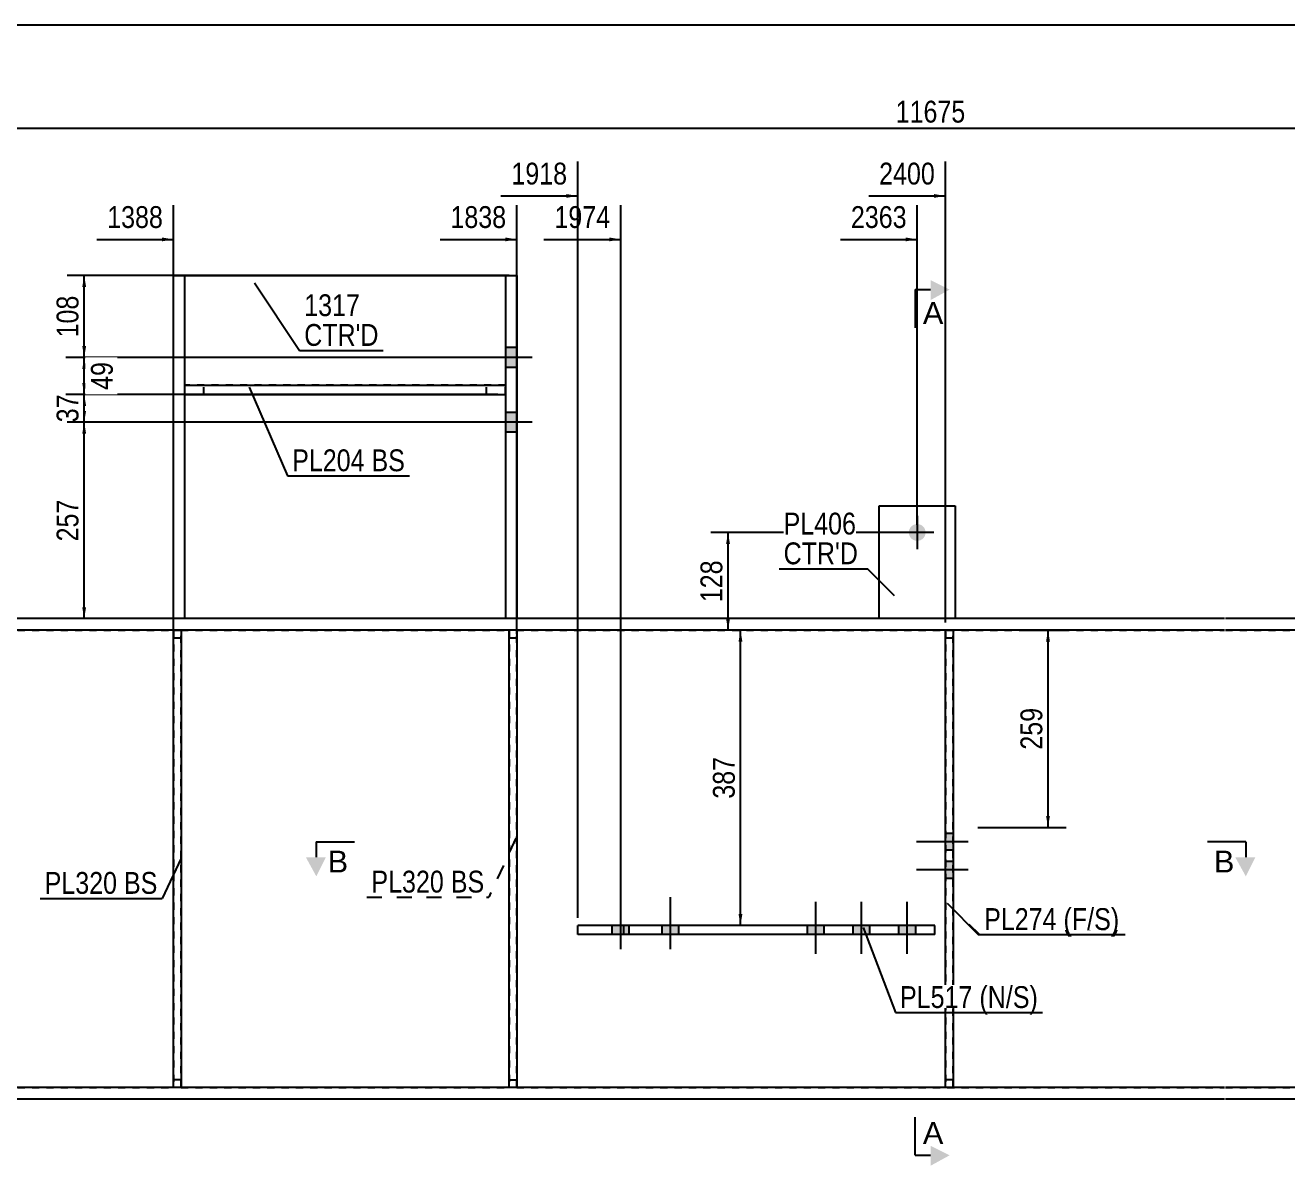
# Model space of a CAD drawing. Header units: millimetres. Extents: x -321 to 91, y -143 to 144.
# Drawn here: x -233.1 to -67.7, y -5.3 to 144.3 of the extents above; entities that cross this region are included whole.
import ezdxf

# ---------------------------------------------------------------- set-up
doc = ezdxf.new("R2010")
doc.units = ezdxf.units.MM
doc.linetypes.add('DXK_LINE_DOT1', pattern=[1.8814, 0.9407, -0.9407])
doc.linetypes.add('DXK_LINE_DOT2', pattern=[3.9198, 1.9599, -1.9599])
doc.styles.add('Arial', font='ARIAL.TTF', dxfattribs={"height": 0.2})
doc.styles.add('Arial Narrow', font='ARIALN.TTF', dxfattribs={"height": 0.2})

# ---------------------------------------------------------------- blocks, each defined once
blk = doc.blocks.new('Unknown-623360948-1210')
at = {"color": 5, "linetype": 'Continuous'}
blk.add_line((91.24, 144.32), (-318.76, 144.32), dxfattribs=at)
blk = doc.blocks.new('Part-623360948-1263 - 1231')
at = {"color": 7, "linetype": 'DXK_LINE_DOT1'}
for p, q in [((-168.7, 65), (-169.7, 65)), ((-169.7, 65), (-169.7, 5)), ((-168.7, 5), (-168.7, 65)), ((-169.7, 64), (-168.7, 64)), ((-169.7, 6), (-168.7, 6)), ((-168.7, 5), (-169.7, 5))]:
    blk.add_line(p, q, dxfattribs=at)
blk = doc.blocks.new('Bolt-623360948-1239 - 1231')
at = {"linetype": 'Continuous'}
for points in [[(-170.16, 102.05), (-170.16, 99.45), (-168.7, 99.45), (-168.7, 102.05)], [(-170.16, 93.55), (-170.16, 90.95), (-168.7, 90.95), (-168.7, 93.55)]]:
    blk.add_hatch(color=3, dxfattribs=at).paths.add_polyline_path(points)
at = {"color": 3, "linetype": 'Continuous'}
for p, q in [((-168.7, 102.05), (-170.16, 102.05)), ((-166.7, 100.75), (-174.2, 100.75)), ((-168.7, 99.45), (-170.16, 99.45)), ((-168.7, 93.55), (-170.16, 93.55)), ((-166.7, 92.25), (-174.2, 92.25)), ((-168.7, 90.95), (-170.16, 90.95))]:
    blk.add_line(p, q, dxfattribs=at)
blk = doc.blocks.new('Part-623360948-1285 - 1231')
at = {"color": 2, "linetype": 'Continuous'}
for p, q in [((-213.7, 5), (-213.7, 65)), ((-212.7, 65), (-212.7, 5))]:
    blk.add_line(p, q, dxfattribs=at)
at = {"color": 7, "linetype": 'DXK_LINE_DOT1'}
for p, q in [((-213.7, 65), (-212.7, 65)), ((-213.7, 64), (-212.7, 64)), ((-212.7, 6), (-213.7, 6)), ((-212.7, 5), (-213.7, 5))]:
    blk.add_line(p, q, dxfattribs=at)
blk = doc.blocks.new('Bolt-623360948-4975 - 1231')
at = {"linetype": 'Continuous'}
blk.add_hatch(color=3, dxfattribs=at).paths.add_polyline_path([(-116.2, 76.7, -1), (-116.2, 78.9, -1)])
at = {"color": 3, "linetype": 'Continuous'}
for p, q in [((-116.2, 80), (-116.2, 75.6)), ((-114, 77.8), (-118.4, 77.8))]:
    blk.add_line(p, q, dxfattribs=at)
blk = doc.blocks.new('Bolt-623360948-1240 - 1231')
at = {"linetype": 'Continuous'}
for points in [[(-170.16, 102.05), (-170.16, 99.45), (-168.7, 99.45), (-168.7, 102.05)], [(-170.16, 93.55), (-170.16, 90.95), (-168.7, 90.95), (-168.7, 93.55)]]:
    blk.add_hatch(color=3, dxfattribs=at).paths.add_polyline_path(points)
at = {"color": 3, "linetype": 'Continuous'}
for p, q in [((-168.7, 102.05), (-170.16, 102.05)), ((-166.7, 100.75), (-174.2, 100.75)), ((-168.7, 99.45), (-170.16, 99.45)), ((-168.7, 93.55), (-170.16, 93.55)), ((-166.7, 92.25), (-174.2, 92.25)), ((-168.7, 90.95), (-170.16, 90.95))]:
    blk.add_line(p, q, dxfattribs=at)
blk = doc.blocks.new('Part-623360948-4972 - 1231')
at = {"color": 2, "linetype": 'Continuous'}
for p, q in [((-121.2, 66.5), (-121.2, 81.3)), ((-121.2, 81.3), (-111.2, 81.3)), ((-111.2, 81.3), (-111.2, 66.5))]:
    blk.add_line(p, q, dxfattribs=at)
at = {"color": 7, "linetype": 'DXK_LINE_DOT1'}
blk.add_line((-111.2, 66.5), (-121.2, 66.5), dxfattribs=at)
blk = doc.blocks.new('Part-623360948-1290 - 1231')
at = {"color": 7, "linetype": 'DXK_LINE_DOT1'}
for p, q in [((-213.7, 65), (-213.7, 5)), ((-212.7, 5), (-212.7, 65))]:
    blk.add_line(p, q, dxfattribs=at)
blk = doc.blocks.new('Part-623360948-1334 - 1231')
at = {"color": 2, "linetype": 'Continuous'}
for p, q in [((-75.9, 5), (-247.3, 5)), ((-42.2, 5), (-75.8, 5)), ((-75.9, 3.5), (-247.3, 3.5)), ((-42.2, 3.5), (-75.8, 3.5))]:
    blk.add_line(p, q, dxfattribs=at)
blk = doc.blocks.new('Part-623360948-1502 - 1231')
at = {"color": 2, "linetype": 'Continuous'}
for p, q in [((-169.7, 5), (-169.7, 65)), ((-168.7, 65), (-168.7, 5))]:
    blk.add_line(p, q, dxfattribs=at)
blk = doc.blocks.new('Part-623360948-1400 - 1231')
at = {"color": 2, "linetype": 'Continuous'}
for p, q in [((-75.9, 66.5), (-247.3, 66.5)), ((-42.2, 66.5), (-75.8, 66.5)), ((-75.9, 65), (-247.3, 65)), ((-42.2, 65), (-75.8, 65))]:
    blk.add_line(p, q, dxfattribs=at)
blk = doc.blocks.new('Part-623360948-1422 - 1231')
at = {"color": 7, "linetype": 'DXK_LINE_DOT1'}
for p, q in [((-170.16, 97.1), (-212.24, 97.1)), ((-212.24, 97.1), (-212.24, 95.9)), ((-209.74, 95.9), (-209.74, 97.1)), ((-172.66, 95.9), (-172.66, 97.1)), ((-170.16, 95.9), (-170.16, 97.1)), ((-212.24, 95.9), (-170.16, 95.9))]:
    blk.add_line(p, q, dxfattribs=at)
blk = doc.blocks.new('Part-623360948-1444 - 1231')
at = {"color": 2, "linetype": 'Continuous'}
for p, q in [((-212.24, 97.1), (-170.16, 97.1)), ((-212.24, 95.9), (-170.16, 95.9))]:
    blk.add_line(p, q, dxfattribs=at)
blk = doc.blocks.new('Part-623360948-1604 - 1231')
at = {"color": 2, "linetype": 'Continuous'}
for p, q in [((-112.5, 5), (-112.5, 65)), ((-111.5, 65), (-111.5, 5))]:
    blk.add_line(p, q, dxfattribs=at)
at = {"color": 7, "linetype": 'DXK_LINE_DOT1'}
for p, q in [((-112.5, 64), (-111.5, 64)), ((-111.5, 6), (-112.5, 6))]:
    blk.add_line(p, q, dxfattribs=at)
blk = doc.blocks.new('Bolt-623360948-1734 - 1231')
at = {"linetype": 'Continuous'}
for points in [[(-156.17, 25.06), (-153.97, 25.06), (-153.97, 26.26), (-156.17, 26.26)], [(-149.65, 25.06), (-147.45, 25.06), (-147.45, 26.26), (-149.65, 26.26)]]:
    blk.add_hatch(color=3, dxfattribs=at).paths.add_polyline_path(points)
at = {"color": 3, "linetype": 'Continuous'}
for p, q in [((-155.07, 23.16), (-155.07, 29.96)), ((-148.55, 23.16), (-148.55, 29.96)), ((-156.17, 25.06), (-156.17, 26.26)), ((-153.97, 25.06), (-153.97, 26.26)), ((-149.65, 25.06), (-149.65, 26.26)), ((-147.45, 25.06), (-147.45, 26.26))]:
    blk.add_line(p, q, dxfattribs=at)
blk = doc.blocks.new('Part-623360948-1728 - 1231')
at = {"color": 7, "linetype": 'DXK_LINE_DOT1'}
for p, q in [((-112.5, 65), (-112.5, 5)), ((-111.5, 5), (-111.5, 65))]:
    blk.add_line(p, q, dxfattribs=at)
blk = doc.blocks.new('Part-623360948-1553 - 1231')
at = {"color": 7, "linetype": 'DXK_LINE_DOT1'}
for p, q in [((-247.3, 65), (-213.7, 65)), ((-212.7, 65), (-169.7, 65)), ((-168.7, 65), (-75.9, 65)), ((-75.8, 65), (-12.2, 65)), ((-247.3, 5), (-213.7, 5)), ((-212.7, 5), (-169.7, 5)), ((-168.7, 5), (-75.9, 5)), ((-75.8, 5), (-12.2, 5))]:
    blk.add_line(p, q, dxfattribs=at)
blk = doc.blocks.new('Part-623360948-1582 - 1231')
at = {"color": 2, "linetype": 'Continuous'}
for p, q in [((-213.7, 66.5), (-213.7, 111.5)), ((-213.7, 111.5), (-168.7, 111.5)), ((-212.24, 111.5), (-212.24, 66.5)), ((-170.16, 111.5), (-170.16, 66.5)), ((-168.7, 111.5), (-168.7, 66.5))]:
    blk.add_line(p, q, dxfattribs=at)
at = {"color": 7, "linetype": 'DXK_LINE_DOT1'}
blk.add_line((-168.7, 66.5), (-213.7, 66.5), dxfattribs=at)
blk = doc.blocks.new('Part-623360948-1684 - 1231')
at = {"color": 2, "linetype": 'Continuous'}
for p, q in [((-160.71, 25.06), (-160.71, 26.26)), ((-113.89, 26.26), (-160.71, 26.26)), ((-113.89, 25.06), (-160.71, 25.06)), ((-154.65, 25.06), (-154.65, 26.26)), ((-113.89, 25.06), (-113.89, 26.26))]:
    blk.add_line(p, q, dxfattribs=at)
blk = doc.blocks.new('Bolt-623360948-1688 - 1231')
at = {"linetype": 'Continuous'}
for points in [[(-130.6, 25.06), (-128.4, 25.06), (-128.4, 26.26), (-130.6, 26.26)], [(-124.6, 25.06), (-122.4, 25.06), (-122.4, 26.26), (-124.6, 26.26)], [(-118.6, 25.06), (-116.4, 25.06), (-116.4, 26.26), (-118.6, 26.26)]]:
    blk.add_hatch(color=3, dxfattribs=at).paths.add_polyline_path(points)
at = {"color": 3, "linetype": 'Continuous'}
for p, q in [((-129.5, 22.56), (-129.5, 29.36)), ((-123.5, 22.56), (-123.5, 29.36)), ((-117.5, 22.56), (-117.5, 29.36)), ((-130.6, 25.06), (-130.6, 26.26)), ((-128.4, 25.06), (-128.4, 26.26)), ((-124.6, 25.06), (-124.6, 26.26)), ((-122.4, 25.06), (-122.4, 26.26)), ((-118.6, 25.06), (-118.6, 26.26)), ((-116.4, 25.06), (-116.4, 26.26))]:
    blk.add_line(p, q, dxfattribs=at)
blk = doc.blocks.new('Bolt-623360948-4973 - 1231')
at = {"linetype": 'Continuous'}
for points in [[(-112.5, 38.32), (-112.5, 36.12), (-111.5, 36.12), (-111.5, 38.32)], [(-112.5, 34.64), (-112.5, 32.44), (-111.5, 32.44), (-111.5, 34.64)]]:
    blk.add_hatch(color=3, dxfattribs=at).paths.add_polyline_path(points)
at = {"color": 3, "linetype": 'Continuous'}
for p, q in [((-111.5, 38.32), (-112.5, 38.32)), ((-109.5, 37.22), (-116.3, 37.22)), ((-111.5, 36.12), (-112.5, 36.12)), ((-109.5, 33.54), (-116.3, 33.54)), ((-111.5, 34.64), (-112.5, 34.64)), ((-111.5, 32.44), (-112.5, 32.44))]:
    blk.add_line(p, q, dxfattribs=at)
blk = doc.blocks.new('Bolt-623360948-4974 - 1231')
at = {"color": 3, "linetype": 'DXK_LINE_DOT2'}
for p, q in [((-111.5, 38.32), (-112.5, 38.32)), ((-109.5, 37.22), (-116.3, 37.22)), ((-111.5, 36.12), (-112.5, 36.12)), ((-109.5, 33.54), (-116.3, 33.54)), ((-111.5, 34.64), (-112.5, 34.64)), ((-111.5, 32.44), (-112.5, 32.44))]:
    blk.add_line(p, q, dxfattribs=at)
blk = doc.blocks.new('StraightDimension-623360948-2118 - 1231')
at = {"linetype": 'Continuous'}
for points in [[(-225.66, 94.4), (-225.41, 95.9), (-225.16, 94.4)], [(-225.16, 93.75), (-225.41, 92.25), (-225.66, 93.75)]]:
    blk.add_hatch(color=7, dxfattribs=at).paths.add_polyline_path(points)
at = {"color": 7, "linetype": 'Continuous'}
for p, q in [((-171.16, 95.9), (-227.66, 95.9)), ((-225.41, 92.25), (-225.41, 95.9)), ((-166.93, 92.25), (-227.66, 92.25))]:
    blk.add_line(p, q, dxfattribs=at)
at = {"color": 0}
blk.add_wipeout([(-225.56, 96.5), (-229.76, 96.5), (-229.76, 91.65), (-225.56, 91.65)], dxfattribs=at)
at = {"color": 3, "style": 'Arial Narrow'}
blk.add_text('37', height=2.863, rotation=90.0002, dxfattribs=at).set_placement((-226.16, 92.25))
blk = doc.blocks.new('StraightDimension-623360948-6103 - 1231')
at = {"linetype": 'Continuous'}
blk.add_hatch(color=7, dxfattribs=at).paths.add_polyline_path([(-117.7, 116.48), (-116.2, 116.23), (-117.7, 115.98)])
at = {"color": 7, "linetype": 'Continuous'}
for p, q in [((-116.2, 78.8), (-116.2, 120.73)), ((-126.26, 116.23), (-116.2, 116.23))]:
    blk.add_line(p, q, dxfattribs=at)
at = {"color": 0}
blk.add_wipeout([(-116.97, 117.13), (-116.97, 121.33), (-125.49, 121.33), (-125.49, 117.13)], dxfattribs=at)
at = {"color": 3, "style": 'Arial Narrow'}
blk.add_text('2363', height=2.863, dxfattribs=at).set_placement((-124.89, 117.73))
blk = doc.blocks.new('StraightDimension-623360948-6107 - 1231')
at = {"linetype": 'Continuous'}
blk.add_hatch(color=7, dxfattribs=at).paths.add_polyline_path([(-215.2, 116.48), (-213.7, 116.23), (-215.2, 115.98)])
at = {"color": 7, "linetype": 'Continuous'}
for p, q in [((-213.7, 61.88), (-213.7, 120.73)), ((-223.76, 116.23), (-213.7, 116.23))]:
    blk.add_line(p, q, dxfattribs=at)
at = {"color": 0, "linetype": 'Continuous'}
blk.add_wipeout([(-289.47, 117.58), (-289.47, 121.78), (-295.41, 121.78), (-295.41, 117.58)], dxfattribs=at)
at = {"color": 7, "linetype": 'Continuous'}
for p, q in [((-296, 76.5), (-296, 121.48)), ((-295.5, 117.23), (-296, 116.98)), ((-295.5, 116.73), (-296, 116.98)), ((-290.07, 116.98), (-296, 116.98))]:
    blk.add_line(p, q, dxfattribs=at)
at = {"color": 3, "linetype": 'Continuous', "style": 'Arial Narrow'}
blk.add_text('RD', height=2.863, dxfattribs=at).set_placement((-294.81, 118.18))
at = {"color": 0}
blk.add_wipeout([(-214.48, 117.13), (-214.48, 121.33), (-222.99, 121.33), (-222.99, 117.13)], dxfattribs=at)
at = {"color": 3, "style": 'Arial Narrow'}
blk.add_text('1388', height=2.863, dxfattribs=at).set_placement((-222.39, 117.73))
blk = doc.blocks.new('StraightDimension-623360948-1900 - 1231')
at = {"linetype": 'Continuous'}
for points in [[(-139.62, 63.5), (-139.37, 65), (-139.12, 63.5)], [(-139.12, 27.76), (-139.37, 26.26), (-139.62, 27.76)]]:
    blk.add_hatch(color=7, dxfattribs=at).paths.add_polyline_path(points)
at = {"color": 7, "linetype": 'Continuous'}
for p, q in [((-138.07, 65), (-141.62, 65)), ((-139.37, 26.26), (-139.37, 65)), ((-138.07, 26.26), (-141.62, 26.26))]:
    blk.add_line(p, q, dxfattribs=at)
at = {"color": 0}
blk.add_wipeout([(-139.52, 48.97), (-143.72, 48.97), (-143.72, 42.29), (-139.52, 42.29)], dxfattribs=at)
at = {"color": 3, "style": 'Arial Narrow'}
blk.add_text('387', height=2.863, rotation=90.0002, dxfattribs=at).set_placement((-140.12, 42.89))
blk = doc.blocks.new('StraightDimension-623360948-1915 - 1231')
at = {"linetype": 'Continuous'}
for points in [[(-99.3, 63.5), (-99.05, 65), (-98.8, 63.5)], [(-98.8, 40.62), (-99.05, 39.12), (-99.3, 40.62)]]:
    blk.add_hatch(color=7, dxfattribs=at).paths.add_polyline_path(points)
at = {"color": 7, "linetype": 'Continuous'}
for p, q in [((-102.1, 65), (-96.65, 65)), ((-99.05, 39.12), (-99.05, 65)), ((-108.25, 39.12), (-96.65, 39.12))]:
    blk.add_line(p, q, dxfattribs=at)
at = {"color": 0}
blk.add_wipeout([(-99.2, 55.4), (-103.4, 55.4), (-103.4, 48.72), (-99.2, 48.72)], dxfattribs=at)
at = {"color": 3, "style": 'Arial Narrow'}
blk.add_text('259', height=2.863, rotation=90.0002, dxfattribs=at).set_placement((-99.8, 49.32))
blk = doc.blocks.new('StraightDimension-623360948-6104 - 1231')
at = {"linetype": 'Continuous'}
blk.add_hatch(color=7, dxfattribs=at).paths.add_polyline_path([(-156.57, 116.48), (-155.07, 116.23), (-156.57, 115.98)])
at = {"color": 7, "linetype": 'Continuous'}
for p, q in [((-155.07, 27.26), (-155.07, 120.73)), ((-165.14, 116.23), (-155.07, 116.23))]:
    blk.add_line(p, q, dxfattribs=at)
at = {"color": 0}
blk.add_wipeout([(-155.85, 117.13), (-155.85, 121.33), (-164.36, 121.33), (-164.36, 117.13)], dxfattribs=at)
at = {"color": 3, "style": 'Arial Narrow'}
blk.add_text('1974', height=2.863, dxfattribs=at).set_placement((-163.76, 117.73))
blk = doc.blocks.new('StraightDimension-623360948-2079 - 1231')
at = {"color": 7, "linetype": 'Continuous'}
blk.add_line((-298, 130.8), (69.1, 130.8), dxfattribs=at)
at = {"color": 0}
blk.add_wipeout([(-109.28, 130.95), (-109.28, 135.15), (-119.62, 135.15), (-119.62, 130.95)], dxfattribs=at)
at = {"color": 3, "style": 'Arial Narrow'}
blk.add_text('11675', height=2.863, dxfattribs=at).set_placement((-119.02, 131.55))
blk = doc.blocks.new('StraightDimension-623360948-2090 - 1231')
at = {"linetype": 'Continuous'}
for points in [[(-225.66, 110), (-225.41, 111.5), (-225.16, 110)], [(-225.16, 102.25), (-225.41, 100.75), (-225.66, 102.25)]]:
    blk.add_hatch(color=7, dxfattribs=at).paths.add_polyline_path(points)
at = {"color": 7, "linetype": 'Continuous'}
for p, q in [((-169.7, 111.5), (-227.66, 111.5)), ((-225.41, 100.75), (-225.41, 111.5)), ((-166.93, 100.75), (-227.66, 100.75))]:
    blk.add_line(p, q, dxfattribs=at)
at = {"color": 0}
blk.add_wipeout([(-225.56, 109.47), (-229.76, 109.47), (-229.76, 102.78), (-225.56, 102.78)], dxfattribs=at)
at = {"color": 3, "style": 'Arial Narrow'}
blk.add_text('108', height=2.863, rotation=90.0002, dxfattribs=at).set_placement((-226.16, 103.38))
blk = doc.blocks.new('StraightDimension-623360948-2099 - 1231')
at = {"linetype": 'Continuous'}
for points in [[(-225.66, 99.25), (-225.41, 100.75), (-225.16, 99.25)], [(-225.16, 97.4), (-225.41, 95.9), (-225.66, 97.4)]]:
    blk.add_hatch(color=7, dxfattribs=at).paths.add_polyline_path(points)
at = {"color": 7, "linetype": 'Continuous'}
for p, q in [((-166.93, 100.75), (-227.81, 100.75)), ((-225.41, 95.9), (-225.41, 100.75)), ((-171.16, 95.9), (-227.81, 95.9))]:
    blk.add_line(p, q, dxfattribs=at)
at = {"color": 0}
blk.add_wipeout([(-221.06, 100.75), (-225.26, 100.75), (-225.26, 95.9), (-221.06, 95.9)], dxfattribs=at)
at = {"color": 3, "style": 'Arial Narrow'}
blk.add_text('49', height=2.863, rotation=90.0002, dxfattribs=at).set_placement((-221.66, 96.5))
blk = doc.blocks.new('StraightDimension-623360948-2132 - 1231')
at = {"linetype": 'Continuous'}
for points in [[(-225.66, 90.75), (-225.41, 92.25), (-225.16, 90.75)], [(-225.16, 68), (-225.41, 66.5), (-225.66, 68)]]:
    blk.add_hatch(color=7, dxfattribs=at).paths.add_polyline_path(points)
at = {"color": 7, "linetype": 'Continuous'}
for p, q in [((-166.93, 92.25), (-227.66, 92.25)), ((-225.41, 66.5), (-225.41, 92.25)), ((-157.57, 66.5), (-227.66, 66.5))]:
    blk.add_line(p, q, dxfattribs=at)
at = {"color": 0}
blk.add_wipeout([(-225.56, 82.72), (-229.76, 82.72), (-229.76, 76.03), (-225.56, 76.03)], dxfattribs=at)
at = {"color": 3, "style": 'Arial Narrow'}
blk.add_text('257', height=2.863, rotation=90.0002, dxfattribs=at).set_placement((-226.16, 76.63))
blk = doc.blocks.new('StraightDimension-623360948-5189 - 1231')
at = {"linetype": 'Continuous'}
for points in [[(-141.25, 76.3), (-141, 77.8), (-140.75, 76.3)], [(-140.75, 66.5), (-141, 65), (-141.25, 66.5)]]:
    blk.add_hatch(color=7, dxfattribs=at).paths.add_polyline_path(points)
at = {"color": 7, "linetype": 'Continuous'}
for p, q in [((-117.2, 77.8), (-143.25, 77.8)), ((-141, 65), (-141, 77.8)), ((-117.2, 65), (-143.25, 65))]:
    blk.add_line(p, q, dxfattribs=at)
at = {"color": 0}
blk.add_wipeout([(-141.15, 74.74), (-145.35, 74.74), (-145.35, 68.06), (-141.15, 68.06)], dxfattribs=at)
at = {"color": 3, "style": 'Arial Narrow'}
blk.add_text('128', height=2.863, rotation=90.0002, dxfattribs=at).set_placement((-141.75, 68.66))
blk = doc.blocks.new('StraightDimension-623360948-6102 - 1231')
at = {"linetype": 'Continuous'}
blk.add_hatch(color=7, dxfattribs=at).paths.add_polyline_path([(-114, 122.18), (-112.5, 121.93), (-114, 121.68)])
at = {"color": 7, "linetype": 'Continuous'}
for p, q in [((-112.5, 66), (-112.5, 126.43)), ((-122.56, 121.93), (-112.5, 121.93))]:
    blk.add_line(p, q, dxfattribs=at)
at = {"color": 0}
blk.add_wipeout([(-113.28, 122.83), (-113.28, 127.03), (-121.79, 127.03), (-121.79, 122.83)], dxfattribs=at)
at = {"color": 3, "style": 'Arial Narrow'}
blk.add_text('2400', height=2.863, dxfattribs=at).set_placement((-121.19, 123.43))
blk = doc.blocks.new('StraightDimension-623360948-6105 - 1231')
at = {"linetype": 'Continuous'}
blk.add_hatch(color=7, dxfattribs=at).paths.add_polyline_path([(-162.21, 122.18), (-160.71, 121.93), (-162.21, 121.68)])
at = {"color": 7, "linetype": 'Continuous'}
for p, q in [((-160.71, 27.26), (-160.71, 126.43)), ((-170.78, 121.93), (-160.71, 121.93))]:
    blk.add_line(p, q, dxfattribs=at)
at = {"color": 0}
blk.add_wipeout([(-161.49, 122.83), (-161.49, 127.03), (-170, 127.03), (-170, 122.83)], dxfattribs=at)
at = {"color": 3, "style": 'Arial Narrow'}
blk.add_text('1918', height=2.863, dxfattribs=at).set_placement((-169.4, 123.43))
blk = doc.blocks.new('StraightDimension-623360948-6106 - 1231')
at = {"linetype": 'Continuous'}
blk.add_hatch(color=7, dxfattribs=at).paths.add_polyline_path([(-170.2, 116.48), (-168.7, 116.23), (-170.2, 115.98)])
at = {"color": 7, "linetype": 'Continuous'}
for p, q in [((-168.7, 64.45), (-168.7, 120.73)), ((-178.76, 116.23), (-168.7, 116.23))]:
    blk.add_line(p, q, dxfattribs=at)
at = {"color": 0}
blk.add_wipeout([(-169.48, 117.13), (-169.48, 121.33), (-177.99, 121.33), (-177.99, 117.13)], dxfattribs=at)
at = {"color": 3, "style": 'Arial Narrow'}
blk.add_text('1838', height=2.863, dxfattribs=at).set_placement((-177.39, 117.73))
blk = doc.blocks.new('SectionMark-623360948-2263 - 1231')
at = {"color": 7, "linetype": 'Continuous'}
for p, q in [((-194.98, 37.21), (-189.98, 37.21)), ((-194.98, 37.21), (-194.98, 35.21)), ((-73.12, 37.21), (-78.12, 37.21)), ((-73.12, 37.21), (-73.12, 35.21))]:
    blk.add_line(p, q, dxfattribs=at)
at = {"color": 0, "linetype": 'Continuous'}
for points in [[(-190.81, 33.21), (-190.81, 36.21), (-193.48, 36.21), (-193.48, 33.21)], [(-74.62, 33.21), (-74.62, 36.21), (-77.29, 36.21), (-77.29, 33.21)]]:
    blk.add_wipeout(points, dxfattribs=at)
at = {"linetype": 'Continuous'}
for points in [[(-193.73, 35.21), (-194.98, 32.71), (-196.35, 35.21)], [(-71.87, 35.21), (-73.12, 32.71), (-74.5, 35.21)]]:
    blk.add_hatch(color=7, dxfattribs=at).paths.add_polyline_path(points)
at = {"color": 136, "linetype": 'Continuous', "style": 'Arial'}
for p in [(-193.48, 33.21), (-77.29, 33.21)]:
    blk.add_text('B', height=2.87, dxfattribs=at).set_placement(p)
blk = doc.blocks.new('Mark-623360948-1600 - 1231')
at = {"color": 0}
for points in [[(-98.1, 25.67), (-98.1, 28.67), (-107.6, 28.67), (-107.6, 25.67)], [(-89.53, 25.67), (-89.53, 28.67), (-97.2, 28.67), (-97.2, 25.67)]]:
    blk.add_wipeout(points, dxfattribs=at)
for points in [[(-98.1, 25.67), (-98.1, 28.67), (-107.6, 28.67), (-107.6, 25.67)], [(-89.53, 25.67), (-89.53, 28.67), (-97.2, 28.67), (-97.2, 25.67)]]:
    blk.add_wipeout(points, dxfattribs=at)
at = {"color": 7, "linetype": 'Continuous'}
for p, q in [((-112.27, 29.17), (-108.2, 25.07)), ((-108.2, 25.07), (-88.93, 25.07))]:
    blk.add_line(p, q, dxfattribs=at)
at = {"color": 3, "style": 'Arial Narrow'}
for s, p in [('PL274', (-107.6, 25.67)), ('(N/', (-97.2, 25.67)), ('S)', (-92.82, 25.67))]:
    blk.add_text(s, height=2.863, dxfattribs=at).set_placement(p)
blk = doc.blocks.new('Mark-623360948-1578 - 1231')
at = {"color": 0}
for points in [[(-189.25, 106.17), (-189.25, 109.17), (-196.56, 109.17), (-196.56, 106.17)], [(-186.81, 102.27), (-186.81, 105.27), (-196.56, 105.27), (-196.56, 102.27)]]:
    blk.add_wipeout(points, dxfattribs=at)
for points in [[(-189.25, 106.17), (-189.25, 109.17), (-196.56, 109.17), (-196.56, 106.17)], [(-186.81, 102.27), (-186.81, 105.27), (-196.56, 105.27), (-196.56, 102.27)]]:
    blk.add_wipeout(points, dxfattribs=at)
at = {"color": 7, "linetype": 'Continuous'}
for p, q in [((-203.1, 110.52), (-197.16, 101.67)), ((-197.16, 101.67), (-186.21, 101.67))]:
    blk.add_line(p, q, dxfattribs=at)
at = {"color": 3, "style": 'Arial Narrow'}
blk.add_text('1317', height=2.863, dxfattribs=at).set_placement((-196.56, 106.17))
at = {"color": 1, "style": 'Arial Narrow'}
blk.add_text("CTR'D", height=2.863, dxfattribs=at).set_placement((-196.56, 102.27))
blk = doc.blocks.new('Mark-623360948-1680 - 1231')
at = {"color": 0}
for points in [[(-108.94, 15.44), (-108.94, 18.44), (-118.45, 18.44), (-118.45, 15.44)], [(-100.38, 15.44), (-100.38, 18.44), (-108.04, 18.44), (-108.04, 15.44)]]:
    blk.add_wipeout(points, dxfattribs=at)
for points in [[(-108.94, 15.44), (-108.94, 18.44), (-118.45, 18.44), (-118.45, 15.44)], [(-100.38, 15.44), (-100.38, 18.44), (-108.04, 18.44), (-108.04, 15.44)]]:
    blk.add_wipeout(points, dxfattribs=at)
at = {"color": 7, "linetype": 'Continuous'}
for p, q in [((-123.29, 25.99), (-119.05, 14.84)), ((-119.05, 14.84), (-99.78, 14.84))]:
    blk.add_line(p, q, dxfattribs=at)
at = {"color": 3, "style": 'Arial Narrow'}
for s, p in [('PL517', (-118.45, 15.44)), ('(N/', (-108.04, 15.44)), ('S)', (-103.66, 15.44))]:
    blk.add_text(s, height=2.863, dxfattribs=at).set_placement(p)
blk = doc.blocks.new('SectionMark-623360948-2265 - 1231')
at = {"color": 7, "linetype": 'Continuous'}
for p, q in [((-116.45, 109.65), (-116.45, 104.65)), ((-116.45, 109.65), (-114.45, 109.65)), ((-116.45, -3.88), (-116.45, 1.12)), ((-116.45, -3.88), (-114.45, -3.88))]:
    blk.add_line(p, q, dxfattribs=at)
at = {"color": 0, "linetype": 'Continuous'}
for points in [[(-112.78, 105.15), (-112.78, 108.15), (-115.45, 108.15), (-115.45, 105.15)], [(-112.78, -2.38), (-112.78, 0.62), (-115.45, 0.62), (-115.45, -2.38)]]:
    blk.add_wipeout(points, dxfattribs=at)
at = {"linetype": 'Continuous'}
for points in [[(-114.45, 110.9), (-111.95, 109.65), (-114.45, 108.27)], [(-114.45, -2.63), (-111.95, -3.88), (-114.45, -5.25)]]:
    blk.add_hatch(color=7, dxfattribs=at).paths.add_polyline_path(points)
at = {"color": 136, "linetype": 'Continuous', "style": 'Arial'}
for p in [(-115.45, 105.15), (-115.45, -2.38)]:
    blk.add_text('A', height=2.87, dxfattribs=at).set_placement(p)
blk = doc.blocks.new('Mark-623360948-1724 - 1231')
at = {"color": 0}
for points in [[(-97.92, 25.67), (-97.92, 28.67), (-107.42, 28.67), (-107.42, 25.67)], [(-89.72, 25.67), (-89.72, 28.67), (-97.02, 28.67), (-97.02, 25.67)]]:
    blk.add_wipeout(points, dxfattribs=at)
for points in [[(-97.92, 25.67), (-97.92, 28.67), (-107.42, 28.67), (-107.42, 25.67)], [(-89.72, 25.67), (-89.72, 28.67), (-97.02, 28.67), (-97.02, 25.67)]]:
    blk.add_wipeout(points, dxfattribs=at)
at = {"color": 7, "linetype": 'DXK_LINE_DOT2'}
for p, q in [((-112.27, 29.17), (-108.02, 25.07)), ((-108.02, 25.07), (-89.12, 25.07))]:
    blk.add_line(p, q, dxfattribs=at)
at = {"color": 3, "style": 'Arial Narrow'}
for s, p in [('PL274', (-107.42, 25.67)), ('(F/', (-97.02, 25.67)), ('S)', (-93, 25.67))]:
    blk.add_text(s, height=2.863, dxfattribs=at).set_placement(p)
blk = doc.blocks.new('MarkSet-623360948-2284 - 1231')
at = {"color": 0}
for points in [[(-188.64, 85.83), (-188.64, 88.83), (-198.14, 88.83), (-198.14, 85.83)], [(-183.36, 85.83), (-183.36, 88.83), (-187.74, 88.83), (-187.74, 85.83)]]:
    blk.add_wipeout(points, dxfattribs=at)
for points in [[(-188.64, 85.83), (-188.64, 88.83), (-198.14, 88.83), (-198.14, 85.83)], [(-183.36, 85.83), (-183.36, 88.83), (-187.74, 88.83), (-187.74, 85.83)]]:
    blk.add_wipeout(points, dxfattribs=at)
at = {"color": 7, "linetype": 'Continuous'}
for p, q in [((-203.77, 96.86), (-198.74, 85.23)), ((-198.74, 85.23), (-182.76, 85.23))]:
    blk.add_line(p, q, dxfattribs=at)
at = {"color": 3, "style": 'Arial Narrow'}
for s, p in [('PL204', (-198.14, 85.83)), ('BS', (-187.74, 85.83))]:
    blk.add_text(s, height=2.863, dxfattribs=at).set_placement(p)
blk = doc.blocks.new('MarkSet-623360948-2307 - 1231')
at = {"color": 0}
for points in [[(-221.09, 30.41), (-221.09, 33.41), (-230.59, 33.41), (-230.59, 30.41)], [(-215.8, 30.41), (-215.8, 33.41), (-220.19, 33.41), (-220.19, 30.41)]]:
    blk.add_wipeout(points, dxfattribs=at)
for points in [[(-221.09, 30.41), (-221.09, 33.41), (-230.59, 33.41), (-230.59, 30.41)], [(-215.8, 30.41), (-215.8, 33.41), (-220.19, 33.41), (-220.19, 30.41)]]:
    blk.add_wipeout(points, dxfattribs=at)
at = {"color": 7, "linetype": 'Continuous'}
for p in [(-212.7, 35.09), (-231.19, 29.81)]:
    blk.add_line(p, (-215.2, 29.81), dxfattribs=at)
at = {"color": 3, "style": 'Arial Narrow'}
for s, p in [('PL320', (-230.59, 30.41)), ('BS', (-220.19, 30.41))]:
    blk.add_text(s, height=2.863, dxfattribs=at).set_placement(p)
blk = doc.blocks.new('MarkSet-623360948-2313 - 1231')
at = {"color": 0}
for points in [[(-178.24, 30.58), (-178.24, 33.58), (-187.75, 33.58), (-187.75, 30.58)], [(-172.96, 30.58), (-172.96, 33.58), (-177.34, 33.58), (-177.34, 30.58)]]:
    blk.add_wipeout(points, dxfattribs=at)
for points in [[(-178.24, 30.58), (-178.24, 33.58), (-187.75, 33.58), (-187.75, 30.58)], [(-172.96, 30.58), (-172.96, 33.58), (-177.34, 33.58), (-177.34, 30.58)]]:
    blk.add_wipeout(points, dxfattribs=at)
at = {"color": 7, "linetype": 'DXK_LINE_DOT2'}
for p in [(-168.83, 37.71), (-188.35, 29.98)]:
    blk.add_line(p, (-172.36, 29.98), dxfattribs=at)
at = {"color": 3, "style": 'Arial Narrow'}
for s, p in [('PL320', (-187.75, 30.58)), ('BS', (-177.34, 30.58))]:
    blk.add_text(s, height=2.863, dxfattribs=at).set_placement(p)
blk = doc.blocks.new('Mark-623360948-4996 - 1231')
at = {"color": 7, "linetype": 'Continuous'}
blk.add_line((-119.17, 69.49), (-122.71, 73.03), dxfattribs=at)
at = {"color": 0}
for points in [[(-124.21, 77.53), (-124.21, 80.53), (-133.71, 80.53), (-133.71, 77.53)], [(-123.95, 73.63), (-123.95, 76.63), (-133.71, 76.63), (-133.71, 73.63)]]:
    blk.add_wipeout(points, dxfattribs=at)
for points in [[(-124.21, 77.53), (-124.21, 80.53), (-133.71, 80.53), (-133.71, 77.53)], [(-123.95, 73.63), (-123.95, 76.63), (-133.71, 76.63), (-133.71, 73.63)]]:
    blk.add_wipeout(points, dxfattribs=at)
at = {"color": 7, "linetype": 'Continuous'}
blk.add_line((-134.31, 73.03), (-122.71, 73.03), dxfattribs=at)
at = {"color": 3, "style": 'Arial Narrow'}
blk.add_text('PL406', height=2.863, dxfattribs=at).set_placement((-133.71, 77.53))
at = {"color": 1, "style": 'Arial Narrow'}
blk.add_text("CTR'D", height=2.863, dxfattribs=at).set_placement((-133.71, 73.63))

msp = doc.modelspace()

# ---------------------------------------------------------------- block references
for name in ['Unknown-623360948-1210', 'Part-623360948-1582 - 1231', 'Bolt-623360948-1239 - 1231', 'Bolt-623360948-1240 - 1231', 'Part-623360948-1422 - 1231', 'Part-623360948-1444 - 1231', 'Part-623360948-4972 - 1231', 'Bolt-623360948-4975 - 1231', 'Part-623360948-1400 - 1231', 'Part-623360948-1553 - 1231', 'Part-623360948-1285 - 1231', 'Part-623360948-1290 - 1231', 'Part-623360948-1263 - 1231', 'Part-623360948-1502 - 1231', 'Part-623360948-1604 - 1231', 'Part-623360948-1728 - 1231', 'Bolt-623360948-4973 - 1231', 'Bolt-623360948-4974 - 1231', 'Bolt-623360948-1734 - 1231', 'Bolt-623360948-1688 - 1231', 'Part-623360948-1684 - 1231', 'Part-623360948-1334 - 1231']:
    msp.add_blockref(name, (0, 0))

# ---------------------------------------------------------------- next in the draw order: block references
for name in ['StraightDimension-623360948-6104 - 1231', 'StraightDimension-623360948-6103 - 1231', 'StraightDimension-623360948-2118 - 1231', 'StraightDimension-623360948-1900 - 1231', 'StraightDimension-623360948-1915 - 1231', 'MarkSet-623360948-2307 - 1231', 'Mark-623360948-1600 - 1231']:
    msp.add_blockref(name, (0, 0))

# ---------------------------------------------------------------- next in the draw order: block references
for name in ['StraightDimension-623360948-6107 - 1231', 'Mark-623360948-1680 - 1231']:
    msp.add_blockref(name, (0, 0))

# ---------------------------------------------------------------- next in the draw order: block references
msp.add_blockref('StraightDimension-623360948-2079 - 1231', (0, 0))

# ---------------------------------------------------------------- next in the draw order: block references
for name in ['StraightDimension-623360948-2090 - 1231', 'StraightDimension-623360948-2132 - 1231', 'StraightDimension-623360948-5189 - 1231']:
    msp.add_blockref(name, (0, 0))

# ---------------------------------------------------------------- next in the draw order: block references
for name in ['StraightDimension-623360948-6102 - 1231', 'Mark-623360948-1578 - 1231', 'StraightDimension-623360948-2099 - 1231']:
    msp.add_blockref(name, (0, 0))

# ---------------------------------------------------------------- next in the draw order: block references
for name in ['StraightDimension-623360948-6105 - 1231', 'MarkSet-623360948-2284 - 1231', 'Mark-623360948-4996 - 1231']:
    msp.add_blockref(name, (0, 0))

# ---------------------------------------------------------------- next in the draw order: block references
for name in ['StraightDimension-623360948-6106 - 1231', 'SectionMark-623360948-2263 - 1231']:
    msp.add_blockref(name, (0, 0))

# ---------------------------------------------------------------- next in the draw order: block references
for name in ['SectionMark-623360948-2265 - 1231', 'MarkSet-623360948-2313 - 1231']:
    msp.add_blockref(name, (0, 0))

# ---------------------------------------------------------------- next in the draw order: block references
msp.add_blockref('Mark-623360948-1724 - 1231', (0, 0))

doc.saveas('drawing.dxf')
